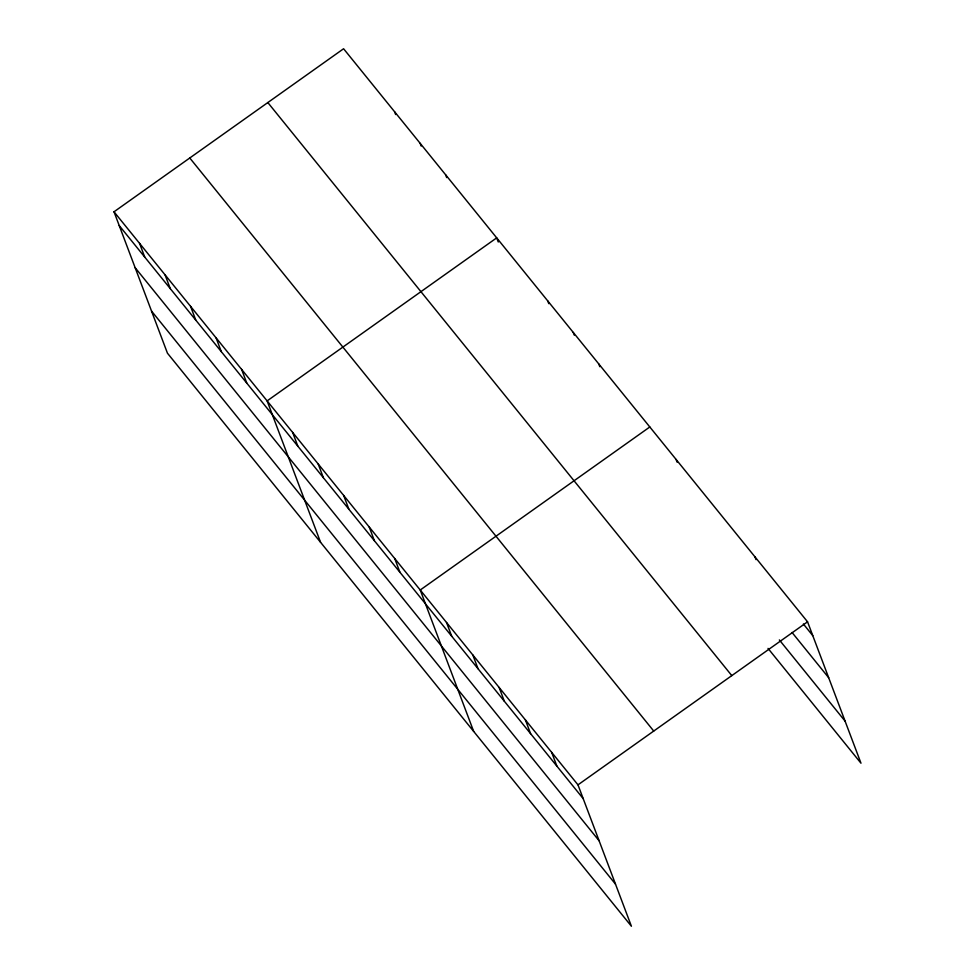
<?xml version="1.0" encoding="UTF-8"?>
<svg xmlns="http://www.w3.org/2000/svg" width="975" height="975" viewBox="0 0 975 975"><rect width="100%" height="100%" fill="white"/><g stroke="black" fill="none" stroke-linecap="round" stroke-linejoin="round"><path stroke-width="1.46" d="M114.014 211.794L577.98 784.851L631.41 926.25L167.444 353.182L114.014 211.794L343.59 48.75L807.556 621.818L860.986 763.206L768.032 648.399M649.813 426.977L420.237 590.009L473.667 731.408M577.98 784.851L807.556 621.818M803.376 624L812.76 635.602M792.053 632.483L828.677 677.71M779.342 639.917L845.069 721.098M267.832 102.558L731.798 675.614M189.772 157.987L653.737 731.055M119.218 225.566L583.196 798.635M135.135 267.686L599.101 840.755M151.527 311.074L615.505 884.142M754.979 556.871L756.015 559.626M676.102 459.444L677.138 462.199M598.772 363.931L599.808 366.697M573.251 332.414L574.299 335.168M547.731 300.897L548.779 303.652M498.262 241.995L496.702 237.863L267.126 400.896L320.556 542.295M445.66 174.83L446.696 177.584M420.14 143.301L421.188 146.067M394.619 111.784L395.667 114.538M551.692 752.383L556.896 766.167M525.403 719.903L530.607 733.688M499.115 687.436L504.319 701.22M472.814 654.956L478.03 668.74M446.526 622.489L451.73 636.273M394.717 558.492L399.921 572.276M369.196 526.975L374.4 540.759M343.675 495.458L348.892 509.242M318.167 463.942L323.371 477.713M292.646 432.425L297.85 446.197M241.605 369.379L246.809 383.163M216.084 337.862L221.301 351.646M190.564 306.345L195.78 320.129M165.055 274.828L170.259 288.612M139.535 243.311L144.739 257.083"/></g></svg>
